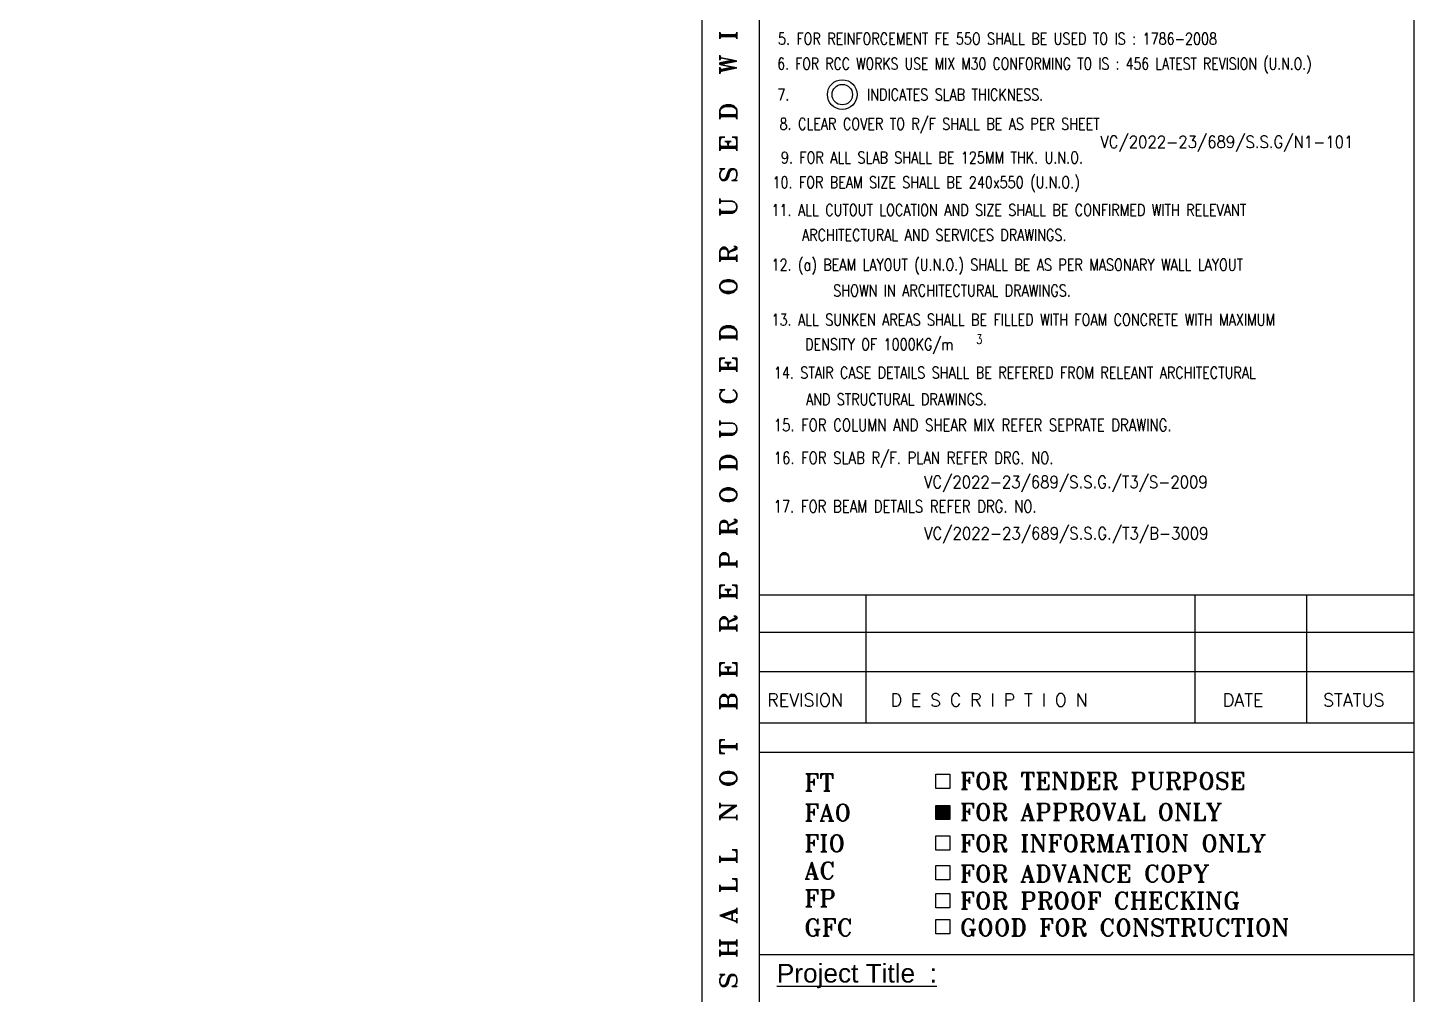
# Model space of a CAD drawing. Header units: millimetres. Extents: x 2061841 to 105821645, y -77612 to 48520811.
# Drawn here: x 105782324 to 105806666, y 48434245 to 48451227 of the extents above; entities that cross this region are included whole.
import ezdxf
from ezdxf.enums import TextEntityAlignment as Align

# ---------------------------------------------------------------- set-up
doc = ezdxf.new("R2010")
doc.units = ezdxf.units.MM
doc.header["$LTSCALE"] = 10
doc.header["$MEASUREMENT"] = 0
for name, color, linetype in [('BORDER', 5, 'Continuous'), ('Format-Title Text', 3, 'Continuous'), ('LOGO', 1, 'Continuous'), ('S-OPENING', 6, 'Continuous'), ('SHEET-TEXT', 7, 'Continuous'), ('T', 2, 'Continuous')]:
    doc.layers.add(name, color=color, linetype=linetype)
doc.layers.add('TEXT', color=2, linetype='Continuous', lineweight=25)
doc.styles.add('ARCOP', font='arial.ttf', dxfattribs={"width": 0.75})
doc.styles.add('PK', font='romand.shx', dxfattribs={"width": 0.7, "height": 225})
doc.styles.add('RD', font='romand.shx', dxfattribs={"width": 0.9, "height": 225})
doc.styles.add('RT', font='romant.shx', dxfattribs={"height": 250})

# ---------------------------------------------------------------- blocks, each defined once
blk = doc.blocks.new('TOWER-A TYPICAL FLOOR FRAMING PLAN N')
at = {"layer": 'LOGO'}
blk.add_hatch(color=2, dxfattribs=at).paths.add_polyline_path([(103035266.6, 48535327.6), (103035509.5, 48535327.6), (103035509.5, 48535578.8), (103035266.6, 48535578.8), (103035266.6, 48535327.6)])
at = {"layer": 'BORDER'}
for p, q in [((103031165.9, 48502974.5, 101.1), (103031165.9, 48562374.5, 101.1)), ((103043665.5, 48539274.3, 101.1), (103032165.2, 48539274.3, 101.1)), ((103032165.7, 48537026.6, 101.1), (103043665.6, 48537026.6, 101.1)), ((103043665.6, 48536505.1, 101.1), (103032165.6, 48536505.1, 101.1)), ((103043665.6, 48536505.1, 101.1), (103032165.7, 48536505.1, 101.1)), ((103032165.9, 48532955.9, 101.1), (103043665.9, 48532955.9, 101.1))]:
    blk.add_line(p, q, dxfattribs=at)
at = {"layer": 'BORDER', "color": 5}
blk.add_line((103032165.9, 48562374.5, 101.1), (103032165.9, 48502974.5, 101.1), dxfattribs=at)
at = {"layer": 'BORDER', "color": 4}
for p, q in [((103034040.1, 48539274.3, 101.1), (103034040.1, 48537026.6, 101.1)), ((103039812.6, 48539274.3, 101.1), (103039812.6, 48537026.6, 101.1)), ((103041776.6, 48539274.3, 101.1), (103041776.6, 48537026.6, 101.1)), ((103043665.6, 48538617, 101.1), (103032165.2, 48538617, 101.1)), ((103032165.6, 48537933.1, 101.1), (103043665.6, 48537933.1, 101.1)), ((103032165.7, 48537933.1, 101.1), (103043665.6, 48537933.1, 101.1)), ((103032165.6, 48537026.6, 101.1), (103043665.6, 48537026.6, 101.1))]:
    blk.add_line(p, q, dxfattribs=at)
at = {"layer": 'BORDER', "elevation": 101.1}
blk.add_lwpolyline([(102959565.4, 48502974.5), (103043665.4, 48502974.5), (103043665.4, 48562374.5), (102959565.4, 48562374.5)], close=True, dxfattribs=at)
at = {"layer": 'LOGO', "color": 2, "elevation": 101.1}
for points in [[(103035266.6, 48536127.8), (103035509.5, 48536127.8), (103035509.5, 48535876.5), (103035266.6, 48535876.5)], [(103035266.6, 48536127.8), (103035509.6, 48536127.8), (103035509.6, 48535876.6), (103035266.6, 48535876.6)], [(103035266.6, 48535578.8), (103035509.5, 48535578.8), (103035509.5, 48535327.5), (103035266.6, 48535327.5)], [(103035266.6, 48535578.8), (103035509.6, 48535578.8), (103035509.6, 48535327.5), (103035266.6, 48535327.5)], [(103035266.6, 48535042.8), (103035509.5, 48535042.8), (103035509.5, 48534791.5), (103035266.6, 48534791.5)], [(103035266.6, 48535042.8), (103035509.6, 48535042.8), (103035509.6, 48534791.5), (103035266.6, 48534791.5)], [(103035266.6, 48534521), (103035509.5, 48534521), (103035509.5, 48534269.7), (103035266.6, 48534269.7)], [(103035266.6, 48534521), (103035509.6, 48534521), (103035509.6, 48534269.7), (103035266.6, 48534269.7)], [(103035266.6, 48534031), (103035509.5, 48534031), (103035509.5, 48533779.7), (103035266.6, 48533779.7)], [(103035266.6, 48534031), (103035509.6, 48534031), (103035509.6, 48533779.7), (103035266.6, 48533779.7)], [(103035266.6, 48533574), (103035509.6, 48533574), (103035509.6, 48533322.7), (103035266.6, 48533322.7)], [(103035266.6, 48533573.9), (103035509.5, 48533573.9), (103035509.5, 48533322.7), (103035266.6, 48533322.7)]]:
    blk.add_lwpolyline(points, close=True, dxfattribs=at)
at = {"layer": 'T'}
for radius in [261.5, 179.9]:
    blk.add_circle((103033623.8, 48548066, 101.1), radius, dxfattribs=at)
at = {"layer": 'Format-Title Text', "color": 3, "insert": (103032475.4, 48532794.4, 101.1), "char_height": 329.183, "width": 2811.08, "attachment_point": 1, "style": 'ARCOP'}
blk.add_mtext('{\\W1;\\LProject Title  :}', dxfattribs=at)
blk.add_mtext('{\\W1;\\LProject Title  :}', dxfattribs=at)
at = {"layer": 'LOGO', "color": 2, "style": 'RT', "width": 1.03}
for s, height, p in [('FT', 300, (103032957, 48535830.4, 101.1)), ('FT', 300, (103032957, 48535830.4, 101.1)), ('FOR TENDER PURPOSE', 299.999, (103035688, 48535857.8, 101.1)), ('FOR TENDER PURPOSE', 299.999, (103035688, 48535857.8, 101.1)), ('FAO  ', 300, (103032957, 48535301.6, 101.1)), ('FAO  ', 300, (103032957, 48535301.6, 101.1)), ('FOR APPROVAL ONLY', 299.999, (103035688, 48535311.2, 101.1)), ('FOR APPROVAL ONLY', 299.999, (103035688, 48535311.2, 101.1)), ('FIO  ', 300, (103032957, 48534761.2, 101.1)), ('FIO  ', 300, (103032957, 48534761.1, 101.1)), ('FOR INFORMATION ONLY', 299.999, (103035688, 48534761.2, 101.1)), ('FOR INFORMATION ONLY', 299.999, (103035688, 48534761.1, 101.1)), ('AC ', 300, (103032957, 48534283.3, 101.1)), ('AC ', 300, (103032957, 48534283.3, 101.1)), ('FOR ADVANCE COPY', 299.999, (103035688, 48534230.1, 101.1)), ('FOR ADVANCE COPY', 299.999, (103035688, 48534230, 101.1)), ('FP  ', 300, (103032957, 48533796, 101.1)), ('FP  ', 300, (103032957, 48533796, 101.1)), ('FOR PROOF CHECKING', 299.999, (103035688, 48533753.7, 101.1)), ('FOR PROOF CHECKING', 299.999, (103035688, 48533753.7, 101.1)), ('GFC', 300, (103032957, 48533282.5, 101.1)), ('GFC', 300, (103032957, 48533282.5, 101.1)), ('GOOD FOR CONSTRUCTION', 299.999, (103035688, 48533282.5, 101.1)), ('GOOD FOR CONSTRUCTION', 299.999, (103035688, 48533282.5, 101.1))]:
    blk.add_text(s, height=height, dxfattribs=at).set_placement(p)
at = {"layer": 'SHEET-TEXT', "color": 1, "style": 'RT', "width": 0.9}
for s, p in [('VC/2022-23/689/S.S.G/N1-101', (103038153.8, 48547129.6, 113.7)), ('VC/2022-23/689/S.S.G./T3/S-2009', (103035057.5, 48541153.1, 115.3)), ('VC/2022-23/689/S.S.G./T3/B-3009', (103035060.5, 48540251.9, 101.1))]:
    blk.add_text(s, height=212.5, dxfattribs=at).set_placement(p)
at = {"layer": 'T', "style": 'RD'}
for s, height, width, p in [('5. FOR REINFORCEMENT FE 55O SHALL BE USED TO IS : 1786-2008  ', 205.126, 0.8, (103032495.2, 48548944.7, 101.1)), ('6. FOR RCC WORKS USE MIX M30 CONFORMING TO IS : 456 LATEST REVISION (U.N.O.)', 205.126, 0.78, (103032483, 48548506.3, 101.1)), ('7.           INDICATES SLAB THICKNESS.', 205.126, 0.8, (103032483, 48547964.7, 101.1)), ('8. CLEAR COVER TO R/F SHALL BE AS PER SHEET', 205.126, 0.8, (103032523, 48547448.5, 113.7)), ('9. FOR ALL SLAB SHALL BE 125MM THK. U.N.O. ', 205.126, 0.8, (103032547, 48546857.3, 113.7)), ('10. FOR BEAM SIZE SHALL BE 240x550 (U.N.O.)  ', 205.126, 0.8, (103032398.8, 48546421.7, 151.4)), ('11. ALL CUTOUT LOCATION AND SIZE SHALL BE CONFIRMED WITH RELEVANT ', 205.126, 0.8, (103032382, 48545935.8, 113.7)), ('ARCHITECTURAL AND SERVICES DRAWINGS.', 205.126, 0.8, (103032917.2, 48545496.7, 101.1)), ('12. (a) BEAM LAYOUT (U.N.O.) SHALL BE AS PER MASONARY WALL LAYOUT ', 205.126, 0.8, (103032382, 48544973.3, 113.7)), ('SHOWN IN ARCHITECTURAL DRAWINGS.', 205.126, 0.8, (103033465.4, 48544520.2, 113.7)), ('13. ALL SUNKEN AREAS SHALL BE FILLED WITH FOAM CONCRETE WITH MAXIMUM ', 205.126, 0.8, (103032382, 48544008, 113.7)), ('DENSITY OF 1000KG/m', 205.126, 0.8, (103032970.6, 48543575.8, 113.7)), ('3', 164.1, 0.8, (103035973.2, 48543686.1, 113.7)), ('14. STAIR CASE DETAILS SHALL BE REFERED FROM RELEANT ARCHITECTURAL', 205.126, 0.8, (103032423.1, 48543077.7, 113.7)), ('AND STRUCTURAL DRAWINGS.', 205.126, 0.8, (103032985.8, 48542609.7, 113.7)), ('15. FOR COLUMN AND SHEAR MIX REFER SEPRATE DRAWING. ', 212.829, 0.8, (103032420.6, 48542154.3, 101.1)), ('16. FOR SLAB R/F. PLAN REFER DRG. NO. ', 212.829, 0.8, (103032420.6, 48541577.2, 101.1)), ('17. FOR BEAM DETAILS REFER DRG. NO.  ', 212.829, 0.8, (103032417.2, 48540725.4, 101.1))]:
    blk.add_text(s, height=height, dxfattribs=dict(at, width=width)).set_placement(p)
at = {"layer": 'TEXT', "color": 1, "style": 'RT', "width": 0.939798}
blk.add_text('T H I S   D R A W I N G   I S   P R O P E R T Y   O F   V I N T E C H   C O N S U L T A N T S  A N D  S H A L L  N O T  B E  R E P R O D U C E D  O R  U S E D  W I T H O U T  W R I T T E N  P E R M I S S I O N.', height=299.999, rotation=90, dxfattribs=at).set_placement((103031775.1, 48503095.8, 101.1), (103031775.1, 48561927, 101.1), align=Align.FIT)
at = {"layer": 'TEXT', "color": 2, "style": 'PK'}
for s, height, p in [('REVISION', 225, (103032307, 48537317, 101.1)), ('REVISION', 225, (103032307.1, 48537317, 101.1)), ('D E S C R I P T I O N', 224.999, (103034470, 48537317, 101.1)), ('D E S C R I P T I O N', 224.999, (103034470, 48537317, 101.1)), ('DATE', 225, (103040304.1, 48537317, 101.1)), ('DATE', 225, (103040304.1, 48537317, 101.1)), ('STATUS', 225, (103042065.1, 48537317, 101.1)), ('STATUS', 225, (103042065.1, 48537317, 101.1))]:
    blk.add_text(s, height=height, dxfattribs=at).set_placement(p)

msp = doc.modelspace()

# ---------------------------------------------------------------- block references
at = {"layer": 'S-OPENING'}
msp.add_blockref('TOWER-A TYPICAL FLOOR FRAMING PLAN N', (2763000.3, -98014.7), dxfattribs=at)

doc.saveas('drawing.dxf')
